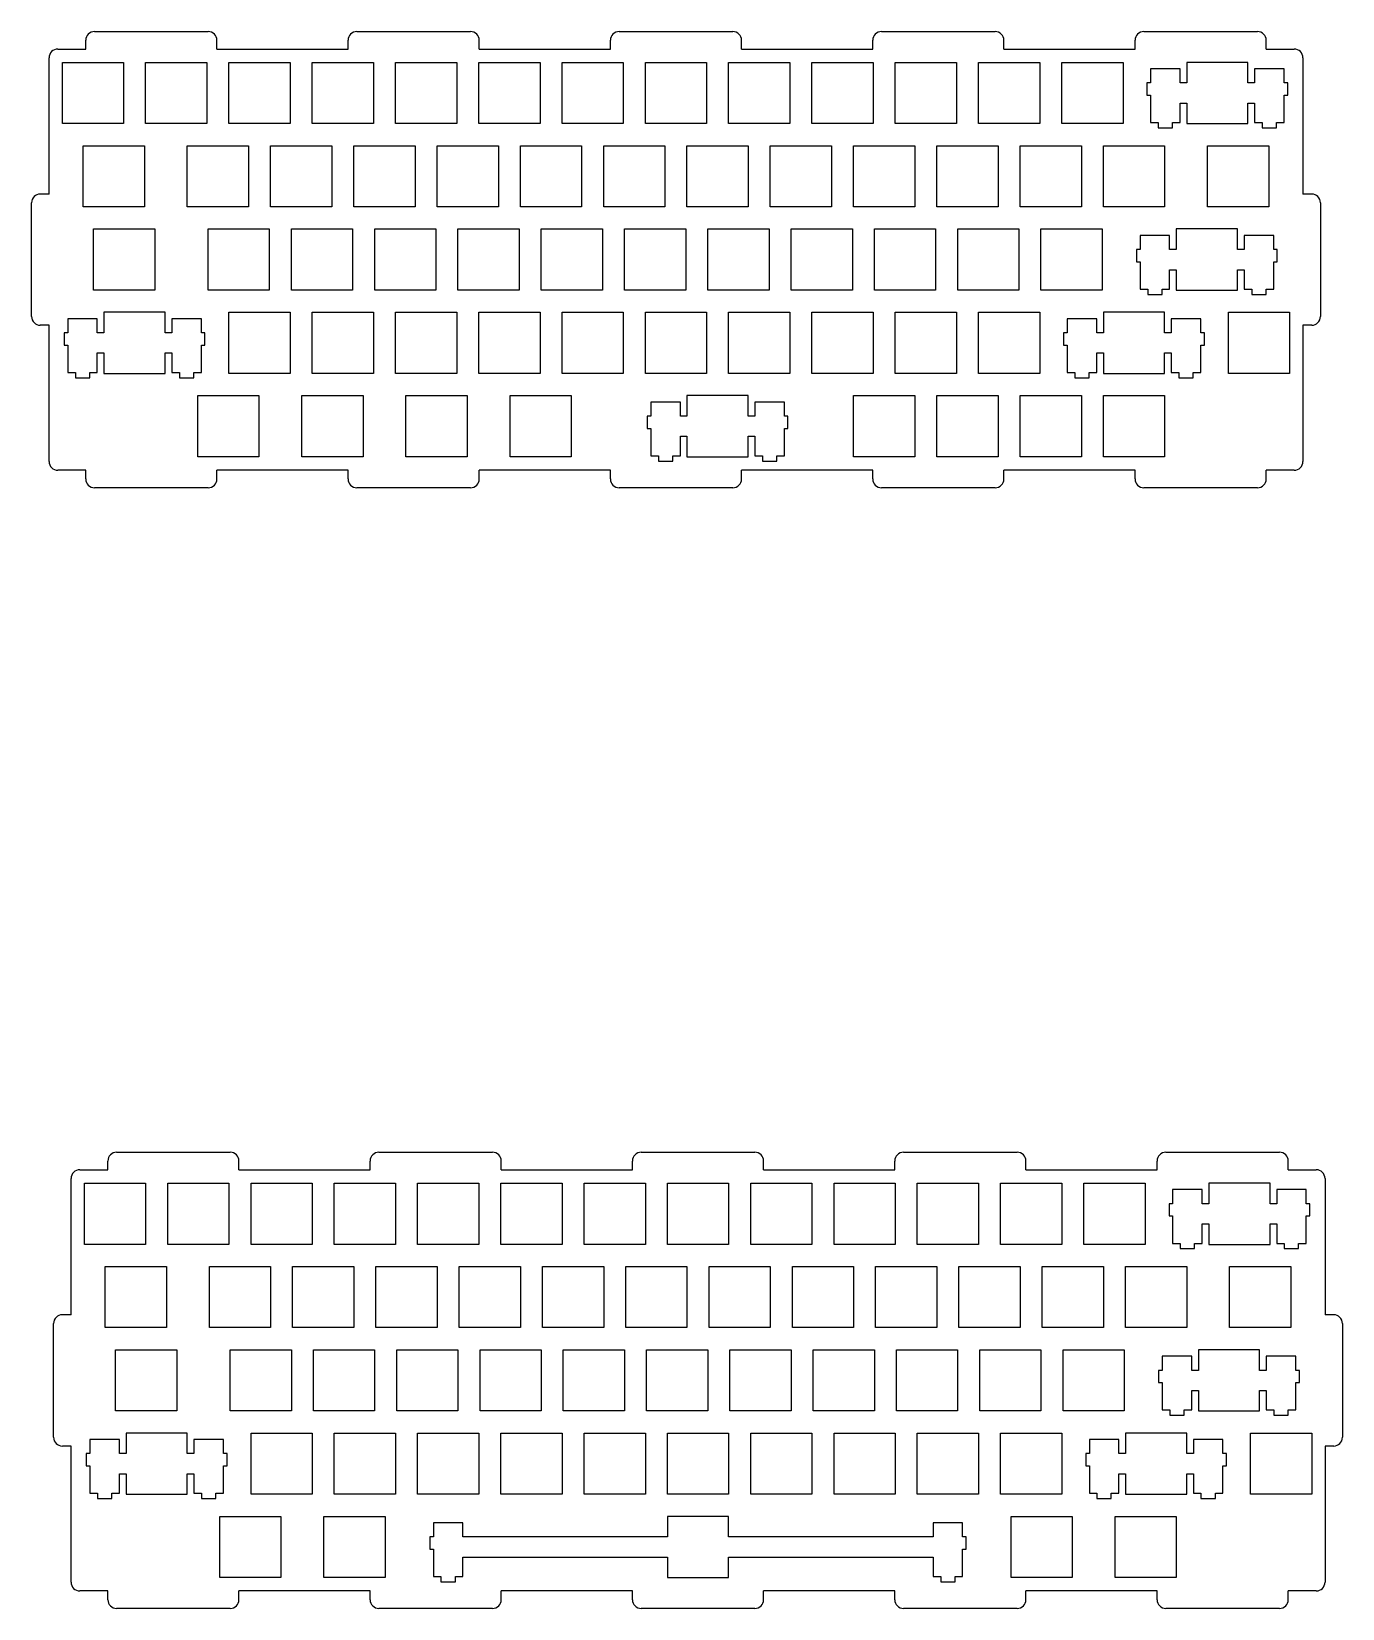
# Model space of a CAD drawing. Header units: millimetres. Extents: x -13 to 653, y -411 to -49.
# Drawn here: x 352.9 to 652.8, y -409.8 to -49.3 of the extents above; entities that cross this region are included whole.
import ezdxf

# ---------------------------------------------------------------- set-up
doc = ezdxf.new("R2010")
doc.units = ezdxf.units.MM

msp = doc.modelspace()

# ---------------------------------------------------------------- linework, layer by layer
at = {"color": 0}
for p, q in [((367.31, -49.26), (393.31, -49.26)), ((427.31, -49.26), (453.31, -49.26)), ((487.31, -49.26), (513.31, -49.26)), ((547.31, -49.26), (573.31, -49.26)), ((607.31, -49.26), (633.31, -49.26)), ((358.91, -53.26), (365.31, -53.26)), ((365.31, -53.26), (365.31, -51.26)), ((395.31, -53.26), (395.31, -51.26)), ((395.31, -53.26), (425.31, -53.26)), ((425.31, -53.26), (425.31, -51.26)), ((455.31, -53.26), (455.31, -51.26)), ((455.31, -53.26), (485.31, -53.26)), ((485.31, -53.26), (485.31, -51.26)), ((515.31, -53.26), (515.31, -51.26)), ((515.31, -53.26), (545.31, -53.26)), ((545.31, -53.26), (545.31, -51.26)), ((575.31, -53.26), (575.31, -51.26)), ((575.31, -53.26), (605.31, -53.26)), ((605.31, -53.26), (605.31, -51.26)), ((635.31, -53.26), (635.31, -51.26)), ((635.31, -53.26), (641.71, -53.26)), ((356.91, -86.41), (356.91, -55.26)), ((359.96, -56.31), (373.96, -56.31)), ((359.96, -70.31), (359.96, -56.31)), ((373.96, -56.31), (373.96, -70.31)), ((379.01, -56.31), (393.01, -56.31)), ((379.01, -70.31), (379.01, -56.31)), ((393.01, -56.31), (393.01, -70.31)), ((398.06, -56.31), (412.06, -56.31)), ((398.06, -70.31), (398.06, -56.31)), ((412.06, -56.31), (412.06, -70.31)), ((417.11, -56.31), (431.11, -56.31)), ((417.11, -70.31), (417.11, -56.31)), ((431.11, -56.31), (431.11, -70.31)), ((436.16, -56.31), (450.16, -56.31)), ((436.16, -70.31), (436.16, -56.31)), ((450.16, -56.31), (450.16, -70.31)), ((455.21, -56.31), (469.21, -56.31)), ((455.21, -70.31), (455.21, -56.31)), ((469.21, -56.31), (469.21, -70.31)), ((474.26, -56.31), (488.26, -56.31)), ((474.26, -70.31), (474.26, -56.31)), ((488.26, -56.31), (488.26, -70.31)), ((493.31, -56.31), (507.31, -56.31)), ((493.31, -70.31), (493.31, -56.31)), ((507.31, -56.31), (507.31, -70.31)), ((512.36, -56.31), (526.36, -56.31)), ((512.36, -70.31), (512.36, -56.31)), ((526.36, -56.31), (526.36, -70.31)), ((531.41, -56.31), (545.41, -56.31)), ((531.41, -70.31), (531.41, -56.31)), ((545.41, -56.31), (545.41, -70.31)), ((550.46, -56.31), (564.46, -56.31)), ((550.46, -70.31), (550.46, -56.31)), ((564.46, -56.31), (564.46, -70.31)), ((569.51, -56.31), (583.51, -56.31)), ((569.51, -70.31), (569.51, -56.31)), ((583.51, -56.31), (583.51, -70.31)), ((588.56, -56.31), (602.56, -56.31)), ((588.56, -70.31), (588.56, -56.31)), ((602.56, -56.31), (602.56, -70.31)), ((617.13, -56.31), (617.13, -61.01)), ((631.13, -56.31), (617.13, -56.31)), ((631.13, -61.01), (631.13, -56.31)), ((643.71, -55.26), (643.71, -86.41)), ((608.86, -61.01), (608.03, -61.01)), ((608.03, -61.01), (608.03, -63.81)), ((615.61, -57.78), (608.86, -57.78)), ((608.86, -57.78), (608.86, -61.01)), ((615.61, -61.01), (615.61, -57.78)), ((617.13, -61.01), (615.61, -61.01)), ((632.66, -61.01), (631.13, -61.01)), ((639.41, -57.78), (632.66, -57.78)), ((632.66, -57.78), (632.66, -61.01)), ((639.41, -61.01), (639.41, -57.78)), ((640.23, -61.01), (639.41, -61.01)), ((640.23, -63.81), (640.23, -61.01)), ((608.03, -63.81), (608.86, -63.81)), ((608.86, -63.81), (608.86, -70.08)), ((639.41, -70.08), (639.41, -63.81)), ((639.41, -63.81), (640.23, -63.81)), ((615.61, -70.08), (615.61, -65.61)), ((615.61, -65.61), (617.13, -65.61)), ((617.13, -65.61), (617.13, -70.31)), ((631.13, -70.31), (631.13, -65.61)), ((631.13, -65.61), (632.66, -65.61)), ((632.66, -65.61), (632.66, -70.08)), ((373.96, -70.31), (359.96, -70.31)), ((393.01, -70.31), (379.01, -70.31)), ((412.06, -70.31), (398.06, -70.31)), ((431.11, -70.31), (417.11, -70.31)), ((450.16, -70.31), (436.16, -70.31)), ((469.21, -70.31), (455.21, -70.31)), ((488.26, -70.31), (474.26, -70.31)), ((507.31, -70.31), (493.31, -70.31)), ((526.36, -70.31), (512.36, -70.31)), ((545.41, -70.31), (531.41, -70.31)), ((564.46, -70.31), (550.46, -70.31)), ((583.51, -70.31), (569.51, -70.31)), ((602.56, -70.31), (588.56, -70.31)), ((608.86, -70.08), (610.58, -70.08)), ((610.58, -70.08), (610.58, -71.28)), ((610.58, -71.28), (613.88, -71.28)), ((613.88, -71.28), (613.88, -70.08)), ((613.88, -70.08), (615.61, -70.08)), ((617.13, -70.31), (631.13, -70.31)), ((632.66, -70.08), (634.38, -70.08)), ((634.38, -70.08), (634.38, -71.28)), ((634.38, -71.28), (637.68, -71.28)), ((637.68, -71.28), (637.68, -70.08)), ((637.68, -70.08), (639.41, -70.08)), ((364.72, -75.36), (378.72, -75.36)), ((364.72, -89.36), (364.72, -75.36)), ((378.72, -75.36), (378.72, -89.36)), ((388.53, -75.36), (402.53, -75.36)), ((388.53, -89.36), (388.53, -75.36)), ((402.53, -75.36), (402.53, -89.36)), ((407.58, -75.36), (421.58, -75.36)), ((407.58, -89.36), (407.58, -75.36)), ((421.58, -75.36), (421.58, -89.36)), ((426.63, -75.36), (440.63, -75.36)), ((426.63, -89.36), (426.63, -75.36)), ((440.63, -75.36), (440.63, -89.36)), ((445.68, -75.36), (459.68, -75.36)), ((445.68, -89.36), (445.68, -75.36)), ((459.68, -75.36), (459.68, -89.36)), ((464.73, -75.36), (478.73, -75.36)), ((464.73, -89.36), (464.73, -75.36)), ((478.73, -75.36), (478.73, -89.36)), ((483.78, -75.36), (497.78, -75.36)), ((483.78, -89.36), (483.78, -75.36)), ((497.78, -75.36), (497.78, -89.36)), ((502.83, -75.36), (516.83, -75.36)), ((502.83, -89.36), (502.83, -75.36)), ((516.83, -75.36), (516.83, -89.36)), ((521.88, -75.36), (535.88, -75.36)), ((521.88, -89.36), (521.88, -75.36)), ((535.88, -75.36), (535.88, -89.36)), ((540.93, -75.36), (554.93, -75.36)), ((540.93, -89.36), (540.93, -75.36)), ((554.93, -75.36), (554.93, -89.36)), ((559.98, -75.36), (573.98, -75.36)), ((559.98, -89.36), (559.98, -75.36)), ((573.98, -75.36), (573.98, -89.36)), ((579.03, -75.36), (593.03, -75.36)), ((579.03, -89.36), (579.03, -75.36)), ((593.03, -75.36), (593.03, -89.36)), ((598.08, -75.36), (612.08, -75.36)), ((598.08, -89.36), (598.08, -75.36)), ((612.08, -75.36), (612.08, -89.36)), ((621.9, -75.36), (635.9, -75.36)), ((621.9, -89.36), (621.9, -75.36)), ((635.9, -75.36), (635.9, -89.36)), ((356.91, -86.41), (354.91, -86.41)), ((645.71, -86.41), (643.71, -86.41)), ((352.91, -114.41), (352.91, -88.41)), ((378.72, -89.36), (364.72, -89.36)), ((402.53, -89.36), (388.53, -89.36)), ((421.58, -89.36), (407.58, -89.36)), ((440.63, -89.36), (426.63, -89.36)), ((459.68, -89.36), (445.68, -89.36)), ((478.73, -89.36), (464.73, -89.36)), ((497.78, -89.36), (483.78, -89.36)), ((516.83, -89.36), (502.83, -89.36)), ((535.88, -89.36), (521.88, -89.36)), ((554.93, -89.36), (540.93, -89.36)), ((573.98, -89.36), (559.98, -89.36)), ((593.03, -89.36), (579.03, -89.36)), ((612.08, -89.36), (598.08, -89.36)), ((635.9, -89.36), (621.9, -89.36)), ((647.71, -88.41), (647.71, -114.41)), ((367.1, -94.41), (381.1, -94.41)), ((367.1, -108.41), (367.1, -94.41)), ((381.1, -94.41), (381.1, -108.41)), ((393.3, -94.41), (407.3, -94.41)), ((393.3, -108.41), (393.3, -94.41)), ((407.3, -94.41), (407.3, -108.41)), ((412.35, -94.41), (426.35, -94.41)), ((412.35, -108.41), (412.35, -94.41)), ((426.35, -94.41), (426.35, -108.41)), ((431.4, -94.41), (445.4, -94.41)), ((431.4, -108.41), (431.4, -94.41)), ((445.4, -94.41), (445.4, -108.41)), ((450.45, -94.41), (464.45, -94.41)), ((450.45, -108.41), (450.45, -94.41)), ((464.45, -94.41), (464.45, -108.41)), ((469.5, -94.41), (483.5, -94.41)), ((469.5, -108.41), (469.5, -94.41)), ((483.5, -94.41), (483.5, -108.41)), ((488.55, -94.41), (502.55, -94.41)), ((488.55, -108.41), (488.55, -94.41)), ((502.55, -94.41), (502.55, -108.41)), ((507.6, -94.41), (521.6, -94.41)), ((507.6, -108.41), (507.6, -94.41)), ((521.6, -94.41), (521.6, -108.41)), ((526.65, -94.41), (540.65, -94.41)), ((526.65, -108.41), (526.65, -94.41)), ((540.65, -94.41), (540.65, -108.41)), ((545.7, -94.41), (559.7, -94.41)), ((545.7, -108.41), (545.7, -94.41)), ((559.7, -94.41), (559.7, -108.41)), ((564.75, -94.41), (578.75, -94.41)), ((564.75, -108.41), (564.75, -94.41)), ((578.75, -94.41), (578.75, -108.41)), ((583.8, -94.41), (597.8, -94.41)), ((583.8, -108.41), (583.8, -94.41)), ((597.8, -94.41), (597.8, -108.41)), ((613.23, -95.88), (606.48, -95.88)), ((606.48, -95.88), (606.48, -99.11)), ((613.23, -99.11), (613.23, -95.88)), ((614.75, -94.41), (614.75, -99.11)), ((628.75, -94.41), (614.75, -94.41)), ((628.75, -99.11), (628.75, -94.41)), ((637.03, -95.88), (630.28, -95.88)), ((630.28, -95.88), (630.28, -99.11)), ((637.03, -99.11), (637.03, -95.88)), ((606.48, -99.11), (605.65, -99.11)), ((605.65, -99.11), (605.65, -101.91)), ((614.75, -99.11), (613.23, -99.11)), ((630.28, -99.11), (628.75, -99.11)), ((637.85, -99.11), (637.03, -99.11)), ((637.85, -101.91), (637.85, -99.11)), ((605.65, -101.91), (606.48, -101.91)), ((606.48, -101.91), (606.48, -108.18)), ((613.23, -108.18), (613.23, -103.71)), ((613.23, -103.71), (614.75, -103.71)), ((614.75, -103.71), (614.75, -108.41)), ((628.75, -108.41), (628.75, -103.71)), ((628.75, -103.71), (630.28, -103.71)), ((630.28, -103.71), (630.28, -108.18)), ((637.03, -108.18), (637.03, -101.91)), ((637.03, -101.91), (637.85, -101.91)), ((381.1, -108.41), (367.1, -108.41)), ((407.3, -108.41), (393.3, -108.41)), ((426.35, -108.41), (412.35, -108.41)), ((445.4, -108.41), (431.4, -108.41)), ((464.45, -108.41), (450.45, -108.41)), ((483.5, -108.41), (469.5, -108.41)), ((502.55, -108.41), (488.55, -108.41)), ((521.6, -108.41), (507.6, -108.41)), ((540.65, -108.41), (526.65, -108.41)), ((559.7, -108.41), (545.7, -108.41)), ((578.75, -108.41), (564.75, -108.41)), ((597.8, -108.41), (583.8, -108.41)), ((606.48, -108.18), (608.2, -108.18)), ((608.2, -108.18), (608.2, -109.38)), ((608.2, -109.38), (611.5, -109.38)), ((611.5, -109.38), (611.5, -108.18)), ((611.5, -108.18), (613.23, -108.18)), ((614.75, -108.41), (628.75, -108.41)), ((630.28, -108.18), (632, -108.18)), ((632, -108.18), (632, -109.38)), ((632, -109.38), (635.3, -109.38)), ((635.3, -109.38), (635.3, -108.18)), ((635.3, -108.18), (637.03, -108.18)), ((367.96, -114.93), (361.21, -114.93)), ((361.21, -114.93), (361.21, -118.16)), ((367.96, -118.16), (367.96, -114.93)), ((369.48, -113.46), (369.48, -118.16)), ((383.48, -113.46), (369.48, -113.46)), ((383.48, -118.16), (383.48, -113.46)), ((391.76, -114.93), (385.01, -114.93)), ((385.01, -114.93), (385.01, -118.16)), ((391.76, -118.16), (391.76, -114.93)), ((398.06, -113.46), (412.06, -113.46)), ((398.06, -127.46), (398.06, -113.46)), ((412.06, -113.46), (412.06, -127.46)), ((417.11, -113.46), (431.11, -113.46)), ((417.11, -127.46), (417.11, -113.46)), ((431.11, -113.46), (431.11, -127.46)), ((436.16, -113.46), (450.16, -113.46)), ((436.16, -127.46), (436.16, -113.46)), ((450.16, -113.46), (450.16, -127.46)), ((455.21, -113.46), (469.21, -113.46)), ((455.21, -127.46), (455.21, -113.46)), ((469.21, -113.46), (469.21, -127.46)), ((474.26, -113.46), (488.26, -113.46)), ((474.26, -127.46), (474.26, -113.46)), ((488.26, -113.46), (488.26, -127.46)), ((493.31, -113.46), (507.31, -113.46)), ((493.31, -127.46), (493.31, -113.46)), ((507.31, -113.46), (507.31, -127.46)), ((512.36, -113.46), (526.36, -113.46)), ((512.36, -127.46), (512.36, -113.46)), ((526.36, -113.46), (526.36, -127.46)), ((531.41, -113.46), (545.41, -113.46)), ((531.41, -127.46), (531.41, -113.46)), ((545.41, -113.46), (545.41, -127.46)), ((550.46, -113.46), (564.46, -113.46)), ((550.46, -127.46), (550.46, -113.46)), ((564.46, -113.46), (564.46, -127.46)), ((569.51, -113.46), (583.51, -113.46)), ((569.51, -127.46), (569.51, -113.46)), ((583.51, -113.46), (583.51, -127.46)), ((596.56, -114.93), (589.81, -114.93)), ((589.81, -114.93), (589.81, -118.16)), ((596.56, -118.16), (596.56, -114.93)), ((598.08, -113.46), (598.08, -118.16)), ((612.08, -113.46), (598.08, -113.46)), ((612.08, -118.16), (612.08, -113.46)), ((620.36, -114.93), (613.61, -114.93)), ((613.61, -114.93), (613.61, -118.16)), ((620.36, -118.16), (620.36, -114.93)), ((626.66, -113.46), (640.66, -113.46)), ((626.66, -127.46), (626.66, -113.46)), ((640.66, -113.46), (640.66, -127.46)), ((356.91, -116.41), (354.91, -116.41)), ((356.91, -147.56), (356.91, -116.41)), ((361.21, -118.16), (360.38, -118.16)), ((360.38, -118.16), (360.38, -120.96)), ((369.48, -118.16), (367.96, -118.16)), ((385.01, -118.16), (383.48, -118.16)), ((392.58, -118.16), (391.76, -118.16)), ((392.58, -120.96), (392.58, -118.16)), ((589.81, -118.16), (588.98, -118.16)), ((588.98, -118.16), (588.98, -120.96)), ((598.08, -118.16), (596.56, -118.16)), ((613.61, -118.16), (612.08, -118.16)), ((621.18, -118.16), (620.36, -118.16)), ((621.18, -120.96), (621.18, -118.16)), ((643.71, -116.41), (643.71, -147.56)), ((645.71, -116.41), (643.71, -116.41)), ((360.38, -120.96), (361.21, -120.96)), ((361.21, -120.96), (361.21, -127.23)), ((391.76, -127.23), (391.76, -120.96)), ((391.76, -120.96), (392.58, -120.96)), ((588.98, -120.96), (589.81, -120.96)), ((589.81, -120.96), (589.81, -127.23)), ((620.36, -127.23), (620.36, -120.96)), ((620.36, -120.96), (621.18, -120.96)), ((367.96, -127.23), (367.96, -122.76)), ((367.96, -122.76), (369.48, -122.76)), ((369.48, -122.76), (369.48, -127.46)), ((383.48, -127.46), (383.48, -122.76)), ((383.48, -122.76), (385.01, -122.76)), ((385.01, -122.76), (385.01, -127.23)), ((596.56, -127.23), (596.56, -122.76)), ((596.56, -122.76), (598.08, -122.76)), ((598.08, -122.76), (598.08, -127.46)), ((612.08, -127.46), (612.08, -122.76)), ((612.08, -122.76), (613.61, -122.76)), ((613.61, -122.76), (613.61, -127.23)), ((361.21, -127.23), (362.93, -127.23)), ((362.93, -127.23), (362.93, -128.43)), ((362.93, -128.43), (366.23, -128.43)), ((366.23, -128.43), (366.23, -127.23)), ((366.23, -127.23), (367.96, -127.23)), ((369.48, -127.46), (383.48, -127.46)), ((385.01, -127.23), (386.73, -127.23)), ((386.73, -127.23), (386.73, -128.43)), ((386.73, -128.43), (390.03, -128.43)), ((390.03, -128.43), (390.03, -127.23)), ((390.03, -127.23), (391.76, -127.23)), ((412.06, -127.46), (398.06, -127.46)), ((431.11, -127.46), (417.11, -127.46)), ((450.16, -127.46), (436.16, -127.46)), ((469.21, -127.46), (455.21, -127.46)), ((488.26, -127.46), (474.26, -127.46)), ((507.31, -127.46), (493.31, -127.46)), ((526.36, -127.46), (512.36, -127.46)), ((545.41, -127.46), (531.41, -127.46)), ((564.46, -127.46), (550.46, -127.46)), ((583.51, -127.46), (569.51, -127.46)), ((589.81, -127.23), (591.53, -127.23)), ((591.53, -127.23), (591.53, -128.43)), ((591.53, -128.43), (594.83, -128.43)), ((594.83, -128.43), (594.83, -127.23)), ((594.83, -127.23), (596.56, -127.23)), ((598.08, -127.46), (612.08, -127.46)), ((613.61, -127.23), (615.33, -127.23)), ((615.33, -127.23), (615.33, -128.43)), ((615.33, -128.43), (618.63, -128.43)), ((618.63, -128.43), (618.63, -127.23)), ((618.63, -127.23), (620.36, -127.23)), ((640.66, -127.46), (626.66, -127.46)), ((390.92, -132.51), (404.91, -132.51)), ((390.92, -146.51), (390.92, -132.51)), ((404.91, -132.51), (404.91, -146.51)), ((414.73, -132.51), (428.73, -132.51)), ((414.73, -146.51), (414.73, -132.51)), ((428.73, -132.51), (428.73, -146.51)), ((438.54, -132.51), (452.54, -132.51)), ((438.54, -146.51), (438.54, -132.51)), ((452.54, -132.51), (452.54, -146.51)), ((462.35, -132.51), (476.35, -132.51)), ((462.35, -146.51), (462.35, -132.51)), ((476.35, -132.51), (476.35, -146.51)), ((502.83, -132.51), (502.83, -137.21)), ((516.83, -132.51), (502.83, -132.51)), ((502.83, -132.51), (502.83, -137.21)), ((516.83, -132.51), (502.83, -132.51)), ((516.83, -137.21), (516.83, -132.51)), ((516.83, -137.21), (516.83, -132.51)), ((540.93, -132.51), (554.93, -132.51)), ((540.93, -146.51), (540.93, -132.51)), ((554.93, -132.51), (554.93, -146.51)), ((559.98, -132.51), (573.98, -132.51)), ((559.98, -146.51), (559.98, -132.51)), ((573.98, -132.51), (573.98, -146.51)), ((579.03, -132.51), (593.03, -132.51)), ((579.03, -146.51), (579.03, -132.51)), ((593.03, -132.51), (593.03, -146.51)), ((598.08, -132.51), (612.08, -132.51)), ((598.08, -146.51), (598.08, -132.51)), ((612.08, -132.51), (612.08, -146.51)), ((501.31, -133.98), (494.56, -133.98)), ((494.56, -133.98), (494.56, -137.21)), ((501.31, -137.21), (501.31, -133.98)), ((525.11, -133.98), (518.36, -133.98)), ((518.36, -133.98), (518.36, -137.21)), ((525.11, -137.21), (525.11, -133.98)), ((494.56, -137.21), (493.73, -137.21)), ((493.73, -137.21), (493.73, -140.01)), ((493.73, -140.01), (494.56, -140.01)), ((494.56, -140.01), (494.56, -146.28)), ((502.83, -137.21), (501.31, -137.21)), ((518.36, -137.21), (516.83, -137.21)), ((525.93, -137.21), (525.11, -137.21)), ((525.11, -146.28), (525.11, -140.01)), ((525.11, -140.01), (525.93, -140.01)), ((525.93, -140.01), (525.93, -137.21)), ((501.31, -146.28), (501.31, -141.81)), ((501.31, -141.81), (502.83, -141.81)), ((502.83, -141.81), (502.83, -146.51)), ((502.83, -141.81), (502.83, -146.51)), ((516.83, -146.51), (516.83, -141.81)), ((516.83, -146.51), (516.83, -141.81)), ((516.83, -141.81), (518.36, -141.81)), ((518.36, -141.81), (518.36, -146.28)), ((404.91, -146.51), (390.92, -146.51)), ((428.73, -146.51), (414.73, -146.51)), ((452.54, -146.51), (438.54, -146.51)), ((476.35, -146.51), (462.35, -146.51)), ((494.56, -146.28), (496.28, -146.28)), ((496.28, -146.28), (496.28, -147.48)), ((496.28, -147.48), (499.58, -147.48)), ((499.58, -147.48), (499.58, -146.28)), ((499.58, -146.28), (501.31, -146.28)), ((502.83, -146.51), (516.83, -146.51)), ((502.83, -146.51), (516.83, -146.51)), ((518.36, -146.28), (520.08, -146.28)), ((520.08, -146.28), (520.08, -147.48)), ((520.08, -147.48), (523.38, -147.48)), ((523.38, -147.48), (523.38, -146.28)), ((523.38, -146.28), (525.11, -146.28)), ((554.93, -146.51), (540.93, -146.51)), ((573.98, -146.51), (559.98, -146.51)), ((593.03, -146.51), (579.03, -146.51)), ((612.08, -146.51), (598.08, -146.51)), ((365.31, -149.56), (358.91, -149.56)), ((365.31, -151.56), (365.31, -149.56)), ((425.31, -149.56), (395.31, -149.56)), ((395.31, -151.56), (395.31, -149.56)), ((425.31, -151.56), (425.31, -149.56)), ((485.31, -149.56), (455.31, -149.56)), ((455.31, -151.56), (455.31, -149.56)), ((485.31, -151.56), (485.31, -149.56)), ((545.31, -149.56), (515.31, -149.56)), ((515.31, -151.56), (515.31, -149.56)), ((545.31, -151.56), (545.31, -149.56)), ((605.31, -149.56), (575.31, -149.56)), ((575.31, -151.56), (575.31, -149.56)), ((605.31, -151.56), (605.31, -149.56)), ((641.71, -149.56), (635.31, -149.56)), ((635.31, -151.56), (635.31, -149.56)), ((393.31, -153.56), (367.31, -153.56)), ((453.31, -153.56), (427.31, -153.56)), ((513.31, -153.56), (487.31, -153.56)), ((573.31, -153.56), (547.31, -153.56)), ((633.31, -153.56), (607.31, -153.56)), ((372.36, -305.52), (398.36, -305.52)), ((432.36, -305.52), (458.36, -305.52)), ((492.36, -305.52), (518.36, -305.52)), ((552.36, -305.52), (578.36, -305.52)), ((612.36, -305.52), (638.36, -305.52)), ((363.96, -309.52), (370.36, -309.52)), ((370.36, -309.52), (370.36, -307.52)), ((400.36, -309.52), (400.36, -307.52)), ((400.36, -309.52), (430.36, -309.52)), ((430.36, -309.52), (430.36, -307.52)), ((460.36, -309.52), (460.36, -307.52)), ((460.36, -309.52), (490.36, -309.52)), ((490.36, -309.52), (490.36, -307.52)), ((520.36, -309.52), (520.36, -307.52)), ((520.36, -309.52), (550.36, -309.52)), ((550.36, -309.52), (550.36, -307.52)), ((580.36, -309.52), (580.36, -307.52)), ((580.36, -309.52), (610.36, -309.52)), ((610.36, -309.52), (610.36, -307.52)), ((640.36, -309.52), (640.36, -307.52)), ((640.36, -309.52), (646.76, -309.52)), ((361.96, -342.68), (361.96, -311.52)), ((365.01, -312.57), (379.01, -312.57)), ((365.01, -326.57), (365.01, -312.57)), ((379.01, -312.57), (379.01, -326.57)), ((384.06, -312.57), (398.06, -312.57)), ((384.06, -326.57), (384.06, -312.57)), ((398.06, -312.57), (398.06, -326.57)), ((403.11, -312.57), (417.11, -312.57)), ((403.11, -326.57), (403.11, -312.57)), ((417.11, -312.57), (417.11, -326.57)), ((422.16, -312.57), (436.16, -312.57)), ((422.16, -326.57), (422.16, -312.57)), ((436.16, -312.57), (436.16, -326.57)), ((441.21, -312.57), (455.21, -312.57)), ((441.21, -326.57), (441.21, -312.57)), ((455.21, -312.57), (455.21, -326.57)), ((460.25, -312.57), (474.26, -312.57)), ((460.25, -326.57), (460.25, -312.57)), ((474.26, -312.57), (474.26, -326.57)), ((479.3, -312.57), (493.31, -312.57)), ((479.3, -326.57), (479.3, -312.57)), ((493.31, -312.57), (493.31, -326.57)), ((498.36, -312.57), (512.36, -312.57)), ((498.36, -326.57), (498.36, -312.57)), ((512.36, -312.57), (512.36, -326.57)), ((517.41, -312.57), (531.41, -312.57)), ((517.41, -326.57), (517.41, -312.57)), ((531.41, -312.57), (531.41, -326.57)), ((536.46, -312.57), (550.46, -312.57)), ((536.46, -326.57), (536.46, -312.57)), ((550.46, -312.57), (550.46, -326.57)), ((555.51, -312.57), (569.51, -312.57)), ((555.51, -326.57), (555.51, -312.57)), ((569.51, -312.57), (569.51, -326.57)), ((574.56, -312.57), (588.56, -312.57)), ((574.56, -326.57), (574.56, -312.57)), ((588.56, -312.57), (588.56, -326.57)), ((593.61, -312.57), (607.61, -312.57)), ((593.61, -326.57), (593.61, -312.57)), ((607.61, -312.57), (607.61, -326.57)), ((622.18, -312.57), (622.18, -317.28)), ((636.18, -312.57), (622.18, -312.57)), ((636.18, -317.28), (636.18, -312.57)), ((648.76, -311.52), (648.76, -342.68)), ((613.91, -317.28), (613.08, -317.28)), ((613.08, -317.28), (613.08, -320.07)), ((620.66, -314.05), (613.91, -314.05)), ((613.91, -314.05), (613.91, -317.28)), ((620.66, -317.28), (620.66, -314.05)), ((622.18, -317.28), (620.66, -317.28)), ((637.71, -317.28), (636.18, -317.28)), ((644.46, -314.05), (637.71, -314.05)), ((637.71, -314.05), (637.71, -317.28)), ((644.46, -317.28), (644.46, -314.05)), ((645.28, -317.28), (644.46, -317.28)), ((645.28, -320.07), (645.28, -317.28)), ((613.08, -320.07), (613.91, -320.07)), ((613.91, -320.07), (613.91, -326.34)), ((644.46, -326.34), (644.46, -320.07)), ((644.46, -320.07), (645.28, -320.07)), ((620.66, -326.34), (620.66, -321.87)), ((620.66, -321.87), (622.18, -321.87)), ((622.18, -321.87), (622.18, -326.57)), ((636.18, -326.57), (636.18, -321.87)), ((636.18, -321.87), (637.71, -321.87)), ((637.71, -321.87), (637.71, -326.34)), ((379.01, -326.57), (365.01, -326.57)), ((398.06, -326.57), (384.06, -326.57)), ((417.11, -326.57), (403.11, -326.57)), ((436.16, -326.57), (422.16, -326.57)), ((455.21, -326.57), (441.21, -326.57)), ((474.26, -326.57), (460.25, -326.57)), ((493.31, -326.57), (479.3, -326.57)), ((512.36, -326.57), (498.36, -326.57)), ((531.41, -326.57), (517.41, -326.57)), ((550.46, -326.57), (536.46, -326.57)), ((569.51, -326.57), (555.51, -326.57)), ((588.56, -326.57), (574.56, -326.57)), ((607.61, -326.57), (593.61, -326.57)), ((613.91, -326.34), (615.63, -326.34)), ((615.63, -326.34), (615.63, -327.54)), ((615.63, -327.54), (618.93, -327.54)), ((618.93, -327.54), (618.93, -326.34)), ((618.93, -326.34), (620.66, -326.34)), ((622.18, -326.57), (636.18, -326.57)), ((637.71, -326.34), (639.43, -326.34)), ((639.43, -326.34), (639.43, -327.54)), ((639.43, -327.54), (642.73, -327.54)), ((642.73, -327.54), (642.73, -326.34)), ((642.73, -326.34), (644.46, -326.34)), ((369.77, -331.62), (383.77, -331.62)), ((369.77, -345.62), (369.77, -331.62)), ((383.77, -331.62), (383.77, -345.62)), ((393.58, -331.62), (407.58, -331.62)), ((393.58, -345.62), (393.58, -331.62)), ((407.58, -331.62), (407.58, -345.62)), ((412.63, -331.62), (426.63, -331.62)), ((412.63, -345.62), (412.63, -331.62)), ((426.63, -331.62), (426.63, -345.62)), ((431.68, -331.62), (445.68, -331.62)), ((431.68, -345.62), (431.68, -331.62)), ((445.68, -331.62), (445.68, -345.62)), ((450.73, -331.62), (464.73, -331.62)), ((450.73, -345.62), (450.73, -331.62)), ((464.73, -331.62), (464.73, -345.62)), ((469.78, -331.62), (483.78, -331.62)), ((469.78, -345.62), (469.78, -331.62)), ((483.78, -331.62), (483.78, -345.62)), ((488.83, -331.62), (502.83, -331.62)), ((488.83, -345.62), (488.83, -331.62)), ((502.83, -331.62), (502.83, -345.62)), ((507.88, -331.62), (521.88, -331.62)), ((507.88, -345.62), (507.88, -331.62)), ((521.88, -331.62), (521.88, -345.62)), ((526.93, -331.62), (540.93, -331.62)), ((526.93, -345.62), (526.93, -331.62)), ((540.93, -331.62), (540.93, -345.62)), ((545.98, -331.62), (559.98, -331.62)), ((545.98, -345.62), (545.98, -331.62)), ((559.98, -331.62), (559.98, -345.62)), ((565.03, -331.62), (579.03, -331.62)), ((565.03, -345.62), (565.03, -331.62)), ((579.03, -331.62), (579.03, -345.62)), ((584.08, -331.62), (598.08, -331.62)), ((584.08, -345.62), (584.08, -331.62)), ((598.08, -331.62), (598.08, -345.62)), ((603.13, -331.62), (617.13, -331.62)), ((603.13, -345.62), (603.13, -331.62)), ((617.13, -331.62), (617.13, -345.62)), ((626.94, -331.62), (640.94, -331.62)), ((626.94, -345.62), (626.94, -331.62)), ((640.94, -331.62), (640.94, -345.62)), ((357.96, -370.68), (357.96, -344.68)), ((361.96, -342.68), (359.96, -342.68)), ((383.77, -345.62), (369.77, -345.62)), ((407.58, -345.62), (393.58, -345.62)), ((426.63, -345.62), (412.63, -345.62)), ((445.68, -345.62), (431.68, -345.62)), ((464.73, -345.62), (450.73, -345.62)), ((483.78, -345.62), (469.78, -345.62)), ((502.83, -345.62), (488.83, -345.62)), ((521.88, -345.62), (507.88, -345.62)), ((540.93, -345.62), (526.93, -345.62)), ((559.98, -345.62), (545.98, -345.62)), ((579.03, -345.62), (565.03, -345.62)), ((598.08, -345.62), (584.08, -345.62)), ((617.13, -345.62), (603.13, -345.62)), ((640.94, -345.62), (626.94, -345.62)), ((650.76, -342.68), (648.76, -342.68)), ((652.76, -344.68), (652.76, -370.68)), ((372.15, -350.67), (386.15, -350.67)), ((372.15, -364.67), (372.15, -350.67)), ((386.15, -350.67), (386.15, -364.67)), ((398.34, -350.67), (412.34, -350.67)), ((398.34, -364.67), (398.34, -350.67)), ((412.34, -350.67), (412.34, -364.67)), ((417.39, -350.67), (431.39, -350.67)), ((417.39, -364.67), (417.39, -350.67)), ((431.39, -350.67), (431.39, -364.67)), ((436.44, -350.67), (450.44, -350.67)), ((436.44, -364.67), (436.44, -350.67)), ((450.44, -350.67), (450.44, -364.67)), ((455.49, -350.67), (469.49, -350.67)), ((455.49, -364.67), (455.49, -350.67)), ((469.49, -350.67), (469.49, -364.67)), ((474.54, -350.67), (488.54, -350.67)), ((474.54, -364.67), (474.54, -350.67)), ((488.54, -350.67), (488.54, -364.67)), ((493.59, -350.67), (507.59, -350.67)), ((493.59, -364.67), (493.59, -350.67)), ((507.59, -350.67), (507.59, -364.67)), ((512.64, -350.67), (526.64, -350.67)), ((512.64, -364.67), (512.64, -350.67)), ((526.64, -350.67), (526.64, -364.67)), ((531.69, -350.67), (545.69, -350.67)), ((531.69, -364.67), (531.69, -350.67)), ((545.69, -350.67), (545.69, -364.67)), ((550.74, -350.67), (564.74, -350.67)), ((550.74, -364.67), (550.74, -350.67)), ((564.74, -350.67), (564.74, -364.67)), ((569.79, -350.67), (583.79, -350.67)), ((569.79, -364.67), (569.79, -350.67)), ((583.79, -350.67), (583.79, -364.67)), ((588.84, -350.67), (602.84, -350.67)), ((588.84, -364.67), (588.84, -350.67)), ((602.84, -350.67), (602.84, -364.67)), ((618.27, -352.15), (611.52, -352.15)), ((611.52, -352.15), (611.52, -355.38)), ((618.27, -355.38), (618.27, -352.15)), ((619.8, -350.67), (619.8, -355.38)), ((633.8, -350.67), (619.8, -350.67)), ((633.8, -355.38), (633.8, -350.67)), ((642.07, -352.15), (635.32, -352.15)), ((635.32, -352.15), (635.32, -355.38)), ((642.07, -355.38), (642.07, -352.15)), ((611.52, -355.38), (610.7, -355.38)), ((610.7, -355.38), (610.7, -358.17)), ((619.8, -355.38), (618.27, -355.38)), ((635.32, -355.38), (633.8, -355.38)), ((642.9, -355.38), (642.07, -355.38)), ((642.9, -358.17), (642.9, -355.38)), ((610.7, -358.17), (611.52, -358.17)), ((611.52, -358.17), (611.52, -364.44)), ((618.27, -364.44), (618.27, -359.97)), ((618.27, -359.97), (619.8, -359.97)), ((619.8, -359.97), (619.8, -364.67)), ((633.8, -364.67), (633.8, -359.97)), ((633.8, -359.97), (635.32, -359.97)), ((635.32, -359.97), (635.32, -364.44)), ((642.07, -364.44), (642.07, -358.17)), ((642.07, -358.17), (642.9, -358.17)), ((386.15, -364.67), (372.15, -364.67)), ((412.34, -364.67), (398.34, -364.67)), ((431.39, -364.67), (417.39, -364.67)), ((450.44, -364.67), (436.44, -364.67)), ((469.49, -364.67), (455.49, -364.67)), ((488.54, -364.67), (474.54, -364.67)), ((507.59, -364.67), (493.59, -364.67)), ((526.64, -364.67), (512.64, -364.67)), ((545.69, -364.67), (531.69, -364.67)), ((564.74, -364.67), (550.74, -364.67)), ((583.79, -364.67), (569.79, -364.67)), ((602.84, -364.67), (588.84, -364.67)), ((611.52, -364.44), (613.25, -364.44)), ((613.25, -364.44), (613.25, -365.64)), ((613.25, -365.64), (616.55, -365.64)), ((616.55, -365.64), (616.55, -364.44)), ((616.55, -364.44), (618.27, -364.44)), ((619.8, -364.67), (633.8, -364.67)), ((635.32, -364.44), (637.05, -364.44)), ((637.05, -364.44), (637.05, -365.64)), ((637.05, -365.64), (640.35, -365.64)), ((640.35, -365.64), (640.35, -364.44)), ((640.35, -364.44), (642.07, -364.44)), ((373.01, -371.19), (366.26, -371.19)), ((366.26, -371.19), (366.26, -374.43)), ((373.01, -374.43), (373.01, -371.19)), ((374.53, -369.72), (374.53, -374.43)), ((388.53, -369.72), (374.53, -369.72)), ((388.53, -374.43), (388.53, -369.72)), ((396.81, -371.19), (390.06, -371.19)), ((390.06, -371.19), (390.06, -374.43)), ((396.81, -374.43), (396.81, -371.19)), ((403.11, -369.72), (417.11, -369.72)), ((403.11, -383.72), (403.11, -369.72)), ((417.11, -369.72), (417.11, -383.72)), ((422.16, -369.72), (436.16, -369.72)), ((422.16, -383.72), (422.16, -369.72)), ((436.16, -369.72), (436.16, -383.72)), ((441.21, -369.72), (455.21, -369.72)), ((441.21, -383.72), (441.21, -369.72)), ((455.21, -369.72), (455.21, -383.72)), ((460.25, -369.72), (474.26, -369.72)), ((460.25, -383.72), (460.25, -369.72)), ((474.26, -369.72), (474.26, -383.72)), ((479.3, -369.72), (493.31, -369.72)), ((479.3, -383.72), (479.3, -369.72)), ((493.31, -369.72), (493.31, -383.72)), ((498.36, -369.72), (512.36, -369.72)), ((498.36, -383.72), (498.36, -369.72)), ((512.36, -369.72), (512.36, -383.72)), ((517.41, -369.72), (531.41, -369.72)), ((517.41, -383.72), (517.41, -369.72)), ((531.41, -369.72), (531.41, -383.72)), ((536.46, -369.72), (550.46, -369.72)), ((536.46, -383.72), (536.46, -369.72)), ((550.46, -369.72), (550.46, -383.72)), ((555.51, -369.72), (569.51, -369.72)), ((555.51, -383.72), (555.51, -369.72)), ((569.51, -369.72), (569.51, -383.72)), ((574.56, -369.72), (588.56, -369.72)), ((574.56, -383.72), (574.56, -369.72)), ((588.56, -369.72), (588.56, -383.72)), ((601.61, -371.19), (594.86, -371.19)), ((594.86, -371.19), (594.86, -374.43)), ((601.61, -374.43), (601.61, -371.19)), ((603.13, -369.72), (603.13, -374.43)), ((617.13, -369.72), (603.13, -369.72)), ((617.13, -374.43), (617.13, -369.72)), ((625.41, -371.19), (618.66, -371.19)), ((618.66, -371.19), (618.66, -374.43)), ((625.41, -374.43), (625.41, -371.19)), ((631.71, -369.72), (645.71, -369.72)), ((631.71, -383.72), (631.71, -369.72)), ((645.71, -369.72), (645.71, -383.72)), ((361.96, -372.68), (359.96, -372.68)), ((361.96, -403.82), (361.96, -372.68)), ((366.26, -374.43), (365.43, -374.43)), ((365.43, -374.43), (365.43, -377.22)), ((374.53, -374.43), (373.01, -374.43)), ((390.06, -374.43), (388.53, -374.43)), ((397.63, -374.43), (396.81, -374.43)), ((397.63, -377.22), (397.63, -374.43)), ((594.86, -374.43), (594.03, -374.43)), ((594.03, -374.43), (594.03, -377.22)), ((603.13, -374.43), (601.61, -374.43)), ((618.66, -374.43), (617.13, -374.43)), ((626.23, -374.43), (625.41, -374.43)), ((626.23, -377.22), (626.23, -374.43)), ((648.76, -372.68), (648.76, -403.82)), ((650.76, -372.68), (648.76, -372.68)), ((365.43, -377.22), (366.26, -377.22)), ((366.26, -377.22), (366.26, -383.49)), ((396.81, -383.49), (396.81, -377.22)), ((396.81, -377.22), (397.63, -377.22)), ((594.03, -377.22), (594.86, -377.22)), ((594.86, -377.22), (594.86, -383.49)), ((625.41, -383.49), (625.41, -377.22)), ((625.41, -377.22), (626.23, -377.22)), ((373.01, -383.49), (373.01, -379.03)), ((373.01, -379.03), (374.53, -379.03)), ((374.53, -379.03), (374.53, -383.72)), ((388.53, -383.72), (388.53, -379.03)), ((388.53, -379.03), (390.06, -379.03)), ((390.06, -379.03), (390.06, -383.49)), ((601.61, -383.49), (601.61, -379.03)), ((601.61, -379.03), (603.13, -379.03)), ((603.13, -379.03), (603.13, -383.72)), ((617.13, -383.72), (617.13, -379.03)), ((617.13, -379.03), (618.66, -379.03)), ((618.66, -379.03), (618.66, -383.49)), ((366.26, -383.49), (367.98, -383.49)), ((367.98, -383.49), (367.98, -384.69)), ((367.98, -384.69), (371.28, -384.69)), ((371.28, -384.69), (371.28, -383.49)), ((371.28, -383.49), (373.01, -383.49)), ((374.53, -383.72), (388.53, -383.72)), ((390.06, -383.49), (391.78, -383.49)), ((391.78, -383.49), (391.78, -384.69)), ((391.78, -384.69), (395.08, -384.69)), ((395.08, -384.69), (395.08, -383.49)), ((395.08, -383.49), (396.81, -383.49)), ((417.11, -383.72), (403.11, -383.72)), ((436.16, -383.72), (422.16, -383.72)), ((455.21, -383.72), (441.21, -383.72)), ((474.26, -383.72), (460.25, -383.72)), ((493.31, -383.72), (479.3, -383.72)), ((512.36, -383.72), (498.36, -383.72)), ((531.41, -383.72), (517.41, -383.72)), ((550.46, -383.72), (536.46, -383.72)), ((569.51, -383.72), (555.51, -383.72)), ((588.56, -383.72), (574.56, -383.72)), ((594.86, -383.49), (596.58, -383.49)), ((596.58, -383.49), (596.58, -384.69)), ((596.58, -384.69), (599.88, -384.69)), ((599.88, -384.69), (599.88, -383.49)), ((599.88, -383.49), (601.61, -383.49)), ((603.13, -383.72), (617.13, -383.72)), ((618.66, -383.49), (620.38, -383.49)), ((620.38, -383.49), (620.38, -384.69)), ((620.38, -384.69), (623.68, -384.69)), ((623.68, -384.69), (623.68, -383.49)), ((623.68, -383.49), (625.41, -383.49)), ((645.71, -383.72), (631.71, -383.72)), ((395.96, -388.77), (409.96, -388.77)), ((395.96, -402.77), (395.96, -388.77)), ((409.96, -388.77), (409.96, -402.77)), ((419.77, -388.77), (433.77, -388.77)), ((419.77, -402.77), (419.77, -388.77)), ((433.77, -388.77), (433.77, -402.77)), ((498.36, -388.77), (498.36, -393.48)), ((512.36, -388.77), (498.36, -388.77)), ((512.36, -393.48), (512.36, -388.77)), ((576.94, -388.77), (590.94, -388.77)), ((576.94, -402.77), (576.94, -388.77)), ((590.94, -388.77), (590.94, -402.77)), ((600.75, -388.77), (614.75, -388.77)), ((600.75, -402.77), (600.75, -388.77)), ((614.75, -388.77), (614.75, -402.77)), ((451.58, -390.24), (444.83, -390.24)), ((444.83, -390.24), (444.83, -393.48)), ((451.58, -393.48), (451.58, -390.24)), ((565.88, -390.24), (559.13, -390.24)), ((559.13, -390.24), (559.13, -393.48)), ((565.88, -393.48), (565.88, -390.24)), ((444.83, -393.48), (444.01, -393.48)), ((444.01, -393.48), (444.01, -396.27)), ((444.01, -396.27), (444.83, -396.27)), ((444.83, -396.27), (444.83, -402.54)), ((498.36, -393.48), (451.58, -393.48)), ((559.13, -393.48), (512.36, -393.48)), ((566.71, -393.48), (565.88, -393.48)), ((565.88, -402.54), (565.88, -396.27)), ((565.88, -396.27), (566.71, -396.27)), ((566.71, -396.27), (566.71, -393.48)), ((451.58, -402.54), (451.58, -398.07)), ((451.58, -398.07), (498.36, -398.07)), ((498.36, -398.07), (498.36, -402.77)), ((512.36, -402.77), (512.36, -398.07)), ((512.36, -398.07), (559.13, -398.07)), ((559.13, -398.07), (559.13, -402.54)), ((409.96, -402.77), (395.96, -402.77)), ((433.77, -402.77), (419.77, -402.77)), ((444.83, -402.54), (446.56, -402.54)), ((446.56, -402.54), (446.56, -403.74)), ((446.56, -403.74), (449.86, -403.74)), ((449.86, -403.74), (449.86, -402.54)), ((449.86, -402.54), (451.58, -402.54)), ((498.36, -402.77), (512.36, -402.77)), ((559.13, -402.54), (560.86, -402.54)), ((560.86, -402.54), (560.86, -403.74)), ((560.86, -403.74), (564.16, -403.74)), ((564.16, -403.74), (564.16, -402.54)), ((564.16, -402.54), (565.88, -402.54)), ((590.94, -402.77), (576.94, -402.77)), ((614.75, -402.77), (600.75, -402.77)), ((370.36, -405.82), (363.96, -405.82)), ((370.36, -407.82), (370.36, -405.82)), ((430.36, -405.82), (400.36, -405.82)), ((400.36, -407.82), (400.36, -405.82)), ((430.36, -407.82), (430.36, -405.82)), ((490.36, -405.82), (460.36, -405.82)), ((460.36, -407.82), (460.36, -405.82)), ((490.36, -407.82), (490.36, -405.82)), ((550.36, -405.82), (520.36, -405.82)), ((520.36, -407.82), (520.36, -405.82)), ((550.36, -407.82), (550.36, -405.82)), ((610.36, -405.82), (580.36, -405.82)), ((580.36, -407.82), (580.36, -405.82)), ((610.36, -407.82), (610.36, -405.82)), ((646.76, -405.82), (640.36, -405.82)), ((640.36, -407.82), (640.36, -405.82)), ((398.36, -409.82), (372.36, -409.82)), ((458.36, -409.82), (432.36, -409.82)), ((518.36, -409.82), (492.36, -409.82)), ((578.36, -409.82), (552.36, -409.82)), ((638.36, -409.82), (612.36, -409.82))]:
    msp.add_line(p, q, dxfattribs=at)
at = {"linetype": 'Continuous'}
for centre, start, end in [((367.31, -51.26), 90, 180), ((393.31, -51.26), 0, 90), ((427.31, -51.26), 90, 180), ((453.31, -51.26), 0, 90), ((487.31, -51.26), 90, 180), ((513.31, -51.26), 0, 90), ((547.31, -51.26), 90, 180), ((573.31, -51.26), 0, 90), ((607.31, -51.26), 90, 180), ((633.31, -51.26), 0, 90), ((358.91, -55.26), 90, 180), ((641.71, -55.26), 0, 90), ((354.91, -88.41), 90, 180), ((645.71, -88.41), 0, 90), ((354.91, -114.41), 180, 270), ((645.71, -114.41), 270, 0), ((358.91, -147.56), 180, 270), ((641.71, -147.56), 270, 0), ((367.31, -151.56), 180, 270), ((393.31, -151.56), 270, 0), ((427.31, -151.56), 180, 270), ((453.31, -151.56), 270, 0), ((487.31, -151.56), 180, 270), ((513.31, -151.56), 270, 0), ((547.31, -151.56), 180, 270), ((573.31, -151.56), 270, 0), ((607.31, -151.56), 180, 270), ((633.31, -151.56), 270, 0), ((372.36, -307.52), 90, 180), ((398.36, -307.52), 0, 90), ((432.36, -307.52), 90, 180), ((458.36, -307.52), 0, 90), ((492.36, -307.52), 90, 180), ((518.36, -307.52), 0, 90), ((552.36, -307.52), 90, 180), ((578.36, -307.52), 0, 90), ((612.36, -307.52), 90, 180), ((638.36, -307.52), 0, 90), ((363.96, -311.52), 90, 180), ((646.76, -311.52), 0, 90), ((359.96, -344.68), 90, 180), ((650.76, -344.68), 0, 90), ((359.96, -370.68), 180, 270), ((650.76, -370.68), 270, 0), ((363.96, -403.82), 180, 270), ((646.76, -403.82), 270, 0), ((372.36, -407.82), 180, 270), ((398.36, -407.82), 270, 0), ((432.36, -407.82), 180, 270), ((458.36, -407.82), 270, 0), ((492.36, -407.82), 180, 270), ((518.36, -407.82), 270, 0), ((552.36, -407.82), 180, 270), ((578.36, -407.82), 270, 0), ((612.36, -407.82), 180, 270), ((638.36, -407.82), 270, 0)]:
    msp.add_arc(centre, 2, start, end, dxfattribs=at)

doc.saveas('drawing.dxf')
